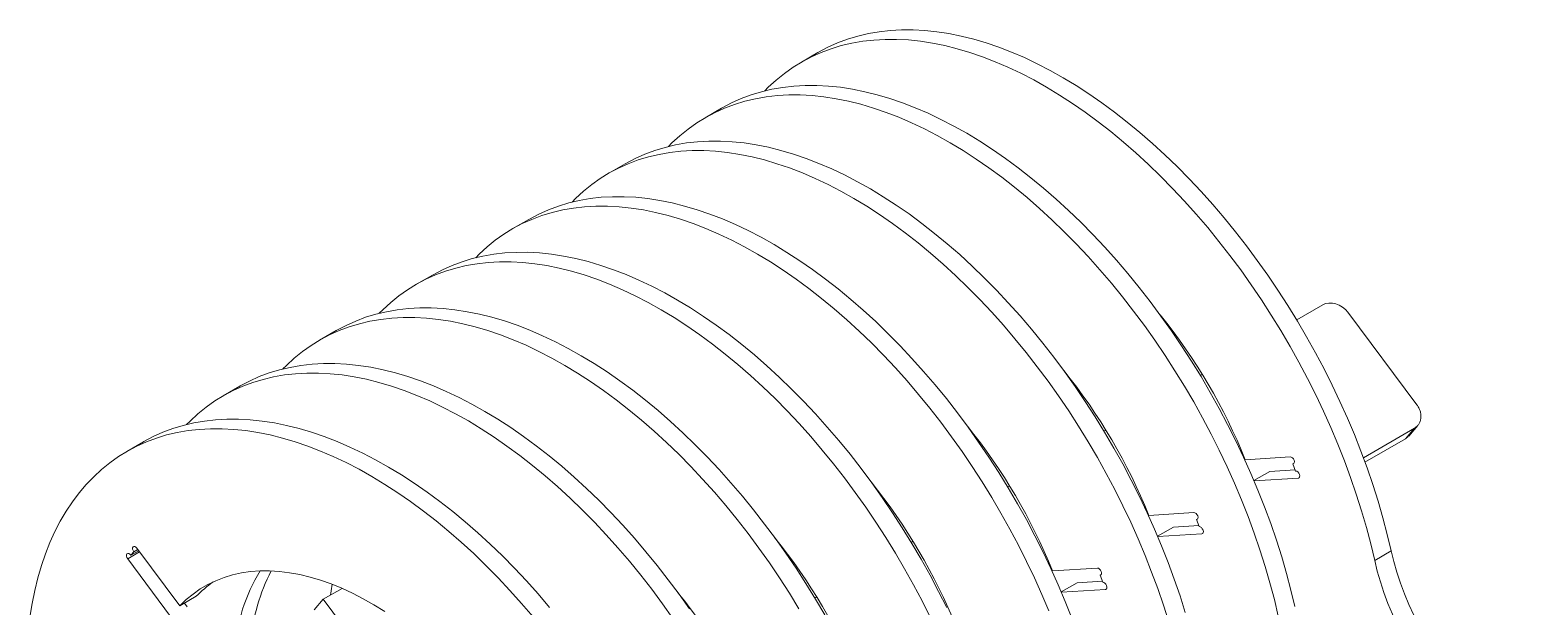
# Model space of a CAD drawing. Header units: millimetres. Extents: x -1732 to 6309, y -3588 to 3891.
# Drawn here: x 4692 to 5458, y 385 to 681 of the extents above; entities that cross this region are included whole.
import ezdxf

# ---------------------------------------------------------------- set-up
doc = ezdxf.new("R2010")
doc.units = ezdxf.units.MM

msp = doc.modelspace()

# ---------------------------------------------------------------- linework, layer by layer
at = {"color": 7, "linetype": 'Continuous', "lineweight": 15}
for p, q in [((5096.83, 669.3), (5088.34, 664.4)), ((5047.33, 640.73), (5038.85, 635.83)), ((4997.83, 612.15), (4989.35, 607.26)), ((4948.34, 583.58), (4939.85, 578.68)), ((4898.84, 555), (4890.35, 550.11)), ((5356.08, 539.68), (5342.7, 531.96)), ((5404.4, 488.36), (5369.04, 535.85)), ((4849.34, 526.43), (4840.86, 521.53)), ((5294.18, 503.95), (5293.2, 503.38)), ((4799.84, 497.86), (4791.36, 492.96)), ((5244.68, 475.37), (5243.7, 474.81)), ((5376.92, 461.18), (5403.23, 476.37)), ((5398.54, 470.91), (5403.23, 476.37)), ((5400.23, 472.31), (5404.92, 477.77)), ((4750.35, 469.28), (4741.86, 464.38)), ((5377.76, 458.91), (5398.54, 470.91)), ((5339.41, 461.62), (5316.28, 460.13)), ((5320.76, 449.39), (5328.89, 454.08)), ((5328.89, 454.08), (5341.93, 454.92)), ((5340.79, 457.97), (5341.34, 458.28)), ((5342.16, 454.32), (5340.79, 457.97)), ((5195.18, 446.8), (5194.21, 446.24)), ((5320.83, 449.21), (5343.54, 450.67)), ((5289.92, 433.04), (5266.79, 431.55)), ((5291.29, 429.39), (5291.84, 429.71)), ((5292.66, 425.75), (5291.29, 429.39)), ((5271.26, 420.81), (5279.39, 425.51)), ((5271.34, 420.63), (5294.04, 422.1)), ((5279.39, 425.51), (5292.44, 426.35)), ((4747.49, 414.03), (4745.45, 412.85)), ((4769.07, 385.06), (4747.01, 414.67)), ((5145.69, 418.23), (5144.71, 417.66)), ((4742.32, 409.21), (4764.38, 379.6)), ((4743.89, 411.03), (4747.97, 413.39)), ((4745.45, 412.85), (4743.89, 411.03)), ((5382.74, 408.42), (5391.23, 413.32)), ((5240.42, 404.47), (5217.29, 402.98)), ((5241.79, 400.82), (5242.34, 401.14)), ((5243.17, 397.17), (5241.79, 400.82)), ((4852.39, 394.02), (4842.79, 388.48)), ((5221.76, 392.24), (5229.89, 396.93)), ((5221.84, 392.06), (5244.54, 393.52)), ((5229.89, 396.93), (5242.94, 397.77)), ((4769.07, 385.06), (4777.55, 389.96)), ((4771.43, 386.42), (4772.86, 384.5)), ((4842.79, 388.48), (4838.1, 383.01)), ((4867.94, 354.7), (4842.79, 388.48)), ((5096.19, 389.65), (5095.21, 389.09))]:
    msp.add_line(p, q, dxfattribs=at)
at = {"color": 8, "linetype": 'Continuous', "lineweight": 15}
for p, q in [((5344.08, 450.99), (5343.54, 450.67)), ((5294.59, 422.41), (5294.04, 422.1)), ((4748.45, 412.75), (4742.32, 409.21)), ((5245.09, 393.84), (5244.54, 393.52))]:
    msp.add_line(p, q, dxfattribs=at)
at = {"color": 7, "linetype": 'Continuous', "lineweight": 15, "flags": 128}
for points in [[(5382.74, 408.42), (5380.73, 416.88), (5378.48, 425.38), (5376, 433.92), (5373.28, 442.48), (5370.35, 451.04), (5367.19, 459.6), (5363.82, 468.14), (5360.23, 476.65), (5356.44, 485.13), (5352.44, 493.55), (5348.25, 501.9), (5343.87, 510.19), (5339.31, 518.38), (5334.57, 526.47), (5329.66, 534.45), (5324.58, 542.32), (5319.35, 550.04), (5313.97, 557.63), (5308.44, 565.06), (5302.79, 572.32), (5297, 579.41), (5291.1, 586.32), (5285.09, 593.03), (5278.98, 599.53), (5272.78, 605.82), (5266.49, 611.89), (5260.13, 617.73), (5253.7, 623.33), (5247.21, 628.68), (5240.68, 633.78), (5234.11, 638.62), (5227.51, 643.19), (5220.89, 647.48), (5214.26, 651.49), (5207.62, 655.22), (5201, 658.65), (5194.39, 661.79), (5187.81, 664.62), (5181.27, 667.15), (5174.77, 669.37), (5168.32, 671.28), (5161.94, 672.88), (5155.63, 674.16), (5149.41, 675.12), (5143.27, 675.76), (5137.23, 676.07), (5131.3, 676.07), (5125.48, 675.75), (5119.79, 675.11), (5114.22, 674.14), (5108.8, 672.86), (5103.53, 671.26), (5098.41, 669.35), (5093.45, 667.12), (5088.66, 664.59), (5084.05, 661.75), (5079.62, 658.61), (5075.37, 655.17), (5071.32, 651.44), (5069.53, 649.63)], [(5391.23, 413.32), (5389.21, 421.78), (5386.96, 430.28), (5384.48, 438.82), (5381.77, 447.37), (5378.83, 455.94), (5375.68, 464.5), (5372.3, 473.04), (5368.72, 481.55), (5364.92, 490.03), (5360.93, 498.45), (5356.74, 506.8), (5352.36, 515.08), (5347.79, 523.28), (5343.05, 531.37), (5338.14, 539.35), (5333.07, 547.21), (5327.83, 554.94), (5322.45, 562.53), (5316.93, 569.96), (5311.27, 577.22), (5305.49, 584.31), (5299.59, 591.22), (5293.58, 597.93), (5287.47, 604.43), (5281.26, 610.72), (5274.97, 616.79), (5268.61, 622.63), (5262.18, 628.23), (5255.7, 633.58), (5249.17, 638.68), (5242.59, 643.52), (5235.99, 648.08), (5229.37, 652.38), (5222.74, 656.39), (5216.11, 660.11), (5209.49, 663.55), (5202.88, 666.68), (5196.3, 669.52), (5189.75, 672.05), (5183.25, 674.27), (5176.81, 676.18), (5170.43, 677.78), (5164.12, 679.05), (5157.89, 680.01), (5151.75, 680.65), (5145.71, 680.97), (5139.78, 680.97), (5133.96, 680.65), (5128.27, 680), (5122.71, 679.04), (5117.29, 677.76), (5112.01, 676.16), (5106.89, 674.24), (5101.94, 672.02), (5097.15, 669.48), (5096.83, 669.3)], [(5341.73, 384.74), (5339.72, 393.2), (5337.47, 401.71), (5334.98, 410.24), (5332.27, 418.8), (5329.34, 427.36), (5326.18, 435.92), (5322.8, 444.46), (5319.22, 452.98), (5315.43, 461.45), (5311.43, 469.87), (5307.24, 478.23), (5302.86, 486.51), (5298.3, 494.7), (5293.56, 502.8), (5288.64, 510.78), (5283.57, 518.64), (5278.34, 526.37), (5272.95, 533.95), (5267.43, 541.38), (5261.77, 548.65), (5255.99, 555.74), (5250.09, 562.64), (5244.08, 569.35), (5237.97, 575.86), (5231.76, 582.15), (5225.48, 588.22), (5219.11, 594.06), (5212.69, 599.66), (5206.2, 605.01), (5199.67, 610.11), (5193.1, 614.94), (5186.5, 619.51), (5179.88, 623.8), (5173.24, 627.82), (5166.61, 631.54), (5159.99, 634.97), (5153.38, 638.11), (5146.8, 640.95), (5140.26, 643.48), (5133.76, 645.7), (5127.31, 647.61), (5120.93, 649.2), (5114.62, 650.48), (5108.39, 651.44), (5102.26, 652.08), (5096.22, 652.4), (5090.28, 652.4), (5084.47, 652.07), (5078.77, 651.43), (5073.21, 650.47), (5067.79, 649.18), (5062.52, 647.58), (5057.4, 645.67), (5052.44, 643.44), (5047.65, 640.91), (5047.33, 640.73)], [(5333.24, 379.84), (5331.23, 388.31), (5328.98, 396.81), (5326.5, 405.35), (5323.79, 413.9), (5320.85, 422.46), (5317.69, 431.02), (5314.32, 439.57), (5310.73, 448.08), (5306.94, 456.55), (5302.95, 464.97), (5298.76, 473.33), (5294.38, 481.61), (5289.81, 489.8), (5285.07, 497.9), (5280.16, 505.88), (5275.08, 513.74), (5269.85, 521.47), (5264.47, 529.05), (5258.95, 536.48), (5253.29, 543.75), (5247.51, 550.84), (5241.6, 557.74), (5235.59, 564.45), (5229.48, 570.96), (5223.28, 577.25), (5216.99, 583.32), (5210.63, 589.16), (5204.2, 594.76), (5197.72, 600.11), (5191.18, 605.21), (5184.61, 610.04), (5178.01, 614.61), (5171.39, 618.91), (5164.76, 622.92), (5158.13, 626.64), (5151.5, 630.08), (5144.9, 633.21), (5138.32, 636.05), (5131.77, 638.58), (5125.27, 640.8), (5118.83, 642.71), (5112.45, 644.3), (5106.14, 645.58), (5099.91, 646.54), (5093.77, 647.18), (5087.73, 647.5), (5081.8, 647.5), (5075.98, 647.18), (5070.29, 646.53), (5064.73, 645.57), (5059.31, 644.28), (5054.03, 642.68), (5048.91, 640.77), (5043.95, 638.55), (5039.16, 636.01), (5034.55, 633.17), (5030.12, 630.03), (5025.87, 626.59), (5021.82, 622.87), (5020.03, 621.06)], [(5285.49, 381.67), (5282.77, 390.23), (5279.84, 398.79), (5276.68, 407.35), (5273.31, 415.89), (5269.72, 424.4), (5265.93, 432.88), (5261.93, 441.3), (5257.74, 449.65), (5253.36, 457.94), (5248.8, 466.13), (5244.06, 474.22), (5239.15, 482.2), (5234.07, 490.07), (5228.84, 497.79), (5223.46, 505.38), (5217.93, 512.81), (5212.28, 520.07), (5206.49, 527.16), (5200.59, 534.07), (5194.58, 540.78), (5188.47, 547.28), (5182.27, 553.57), (5175.98, 559.64), (5169.62, 565.48), (5163.19, 571.08), (5156.7, 576.43), (5150.17, 581.53), (5143.6, 586.37), (5137, 590.94), (5130.38, 595.23), (5123.75, 599.24), (5117.11, 602.97), (5110.49, 606.4), (5103.88, 609.54), (5097.3, 612.37), (5090.76, 614.9), (5084.26, 617.12), (5077.81, 619.03), (5071.43, 620.63), (5065.12, 621.91), (5058.9, 622.87), (5052.76, 623.51), (5046.72, 623.82), (5040.79, 623.82), (5034.97, 623.5), (5029.28, 622.86), (5023.72, 621.89), (5018.29, 620.61), (5013.02, 619.01), (5007.9, 617.1), (5002.94, 614.87), (4998.15, 612.34), (4997.83, 612.15)], [(5277, 376.77), (5274.29, 385.33), (5271.35, 393.89), (5268.2, 402.45), (5264.82, 410.99), (5261.24, 419.51), (5257.44, 427.98), (5253.45, 436.4), (5249.26, 444.76), (5244.88, 453.04), (5240.31, 461.23), (5235.57, 469.32), (5230.66, 477.31), (5225.59, 485.17), (5220.35, 492.9), (5214.97, 500.48), (5209.45, 507.91), (5203.79, 515.17), (5198.01, 522.26), (5192.11, 529.17), (5186.1, 535.88), (5179.99, 542.38), (5173.78, 548.68), (5167.49, 554.75), (5161.13, 560.58), (5154.7, 566.18), (5148.22, 571.54), (5141.69, 576.63), (5135.11, 581.47), (5128.51, 586.04), (5121.89, 590.33), (5115.26, 594.34), (5108.63, 598.07), (5102.01, 601.5), (5095.4, 604.64), (5088.82, 607.47), (5082.27, 610), (5075.77, 612.22), (5069.33, 614.13), (5062.95, 615.73), (5056.64, 617.01), (5050.41, 617.97), (5044.27, 618.61), (5038.23, 618.93), (5032.3, 618.92), (5026.48, 618.6), (5020.79, 617.96), (5015.23, 616.99), (5009.81, 615.71), (5004.53, 614.11), (4999.41, 612.2), (4994.46, 609.97), (4989.67, 607.44), (4985.05, 604.6), (4980.62, 601.46), (4976.38, 598.02), (4972.33, 594.29), (4970.54, 592.48)], [(5215.32, 382.42), (5211.74, 390.93), (5207.95, 399.4), (5203.95, 407.83), (5199.76, 416.18), (5195.38, 424.46), (5190.82, 432.66), (5186.08, 440.75), (5181.16, 448.73), (5176.09, 456.59), (5170.86, 464.32), (5165.47, 471.91), (5159.95, 479.34), (5154.29, 486.6), (5148.51, 493.69), (5142.61, 500.59), (5136.6, 507.3), (5130.49, 513.81), (5124.28, 520.1), (5118, 526.17), (5111.63, 532.01), (5105.21, 537.61), (5098.72, 542.96), (5092.19, 548.06), (5085.62, 552.9), (5079.02, 557.46), (5072.4, 561.76), (5065.76, 565.77), (5059.13, 569.49), (5052.51, 572.93), (5045.9, 576.06), (5039.32, 578.9), (5032.78, 581.43), (5026.28, 583.65), (5019.83, 585.56), (5013.45, 587.15), (5007.14, 588.43), (5000.91, 589.39), (4994.77, 590.03), (4988.74, 590.35), (4982.8, 590.35), (4976.99, 590.03), (4971.29, 589.38), (4965.73, 588.42), (4960.31, 587.14), (4955.04, 585.54), (4949.92, 583.62), (4944.96, 581.4), (4940.17, 578.86), (4935.55, 576.02), (4931.12, 572.88), (4926.88, 569.45), (4922.83, 565.72), (4921.04, 563.91)], [(5227.18, 378.77), (5223.81, 387.32), (5220.22, 395.83), (5216.43, 404.3), (5212.44, 412.72), (5208.25, 421.08), (5203.87, 429.36), (5199.3, 437.55), (5194.56, 445.65), (5189.65, 453.63), (5184.57, 461.49), (5179.34, 469.22), (5173.96, 476.8), (5168.44, 484.23), (5162.78, 491.5), (5157, 498.59), (5151.09, 505.49), (5145.08, 512.2), (5138.97, 518.71), (5132.77, 525), (5126.48, 531.07), (5120.12, 536.91), (5113.69, 542.51), (5107.21, 547.86), (5100.67, 552.96), (5094.1, 557.79), (5087.5, 562.36), (5080.88, 566.65), (5074.25, 570.67), (5067.62, 574.39), (5060.99, 577.82), (5054.39, 580.96), (5047.81, 583.8), (5041.26, 586.33), (5034.76, 588.55), (5028.32, 590.46), (5021.94, 592.05), (5015.63, 593.33), (5009.4, 594.29), (5003.26, 594.93), (4997.22, 595.25), (4991.29, 595.25), (4985.47, 594.93), (4979.78, 594.28), (4974.22, 593.32), (4968.8, 592.03), (4963.52, 590.43), (4958.4, 588.52), (4953.44, 586.3), (4948.65, 583.76), (4948.34, 583.58)], [(5154.45, 379.25), (5150.26, 387.61), (5145.88, 395.89), (5141.32, 404.08), (5136.58, 412.17), (5131.67, 420.16), (5126.59, 428.02), (5121.36, 435.75), (5115.98, 443.33), (5110.45, 450.76), (5104.8, 458.03), (5099.01, 465.12), (5093.11, 472.02), (5087.1, 478.73), (5080.99, 485.24), (5074.79, 491.53), (5068.5, 497.6), (5062.14, 503.44), (5055.71, 509.04), (5049.22, 514.39), (5042.69, 519.49), (5036.12, 524.32), (5029.52, 528.89), (5022.9, 533.18), (5016.27, 537.19), (5009.63, 540.92), (5003.01, 544.35), (4996.4, 547.49), (4989.82, 550.32), (4983.28, 552.85), (4976.78, 555.08), (4970.33, 556.99), (4963.95, 558.58), (4957.64, 559.86), (4951.42, 560.82), (4945.28, 561.46), (4939.24, 561.78), (4933.31, 561.78), (4927.49, 561.45), (4921.8, 560.81), (4916.23, 559.84), (4910.81, 558.56), (4905.54, 556.96), (4900.42, 555.05), (4895.46, 552.82), (4890.67, 550.29), (4886.06, 547.45), (4881.63, 544.31), (4877.38, 540.87), (4873.33, 537.14), (4871.54, 535.34)], [(5162.94, 384.15), (5158.75, 392.51), (5154.37, 400.79), (5149.8, 408.98), (5145.06, 417.07), (5140.15, 425.06), (5135.08, 432.92), (5129.84, 440.65), (5124.46, 448.23), (5118.94, 455.66), (5113.28, 462.92), (5107.5, 470.01), (5101.6, 476.92), (5095.59, 483.63), (5089.48, 490.13), (5083.27, 496.43), (5076.98, 502.5), (5070.62, 508.33), (5064.19, 513.93), (5057.71, 519.29), (5051.18, 524.38), (5044.6, 529.22), (5038, 533.79), (5031.38, 538.08), (5024.75, 542.09), (5018.12, 545.82), (5011.5, 549.25), (5004.89, 552.39), (4998.31, 555.22), (4991.76, 557.75), (4985.26, 559.97), (4978.82, 561.88), (4972.44, 563.48), (4966.13, 564.76), (4959.9, 565.72), (4953.76, 566.36), (4947.72, 566.68), (4941.79, 566.67), (4935.97, 566.35), (4930.28, 565.71), (4924.72, 564.74), (4919.3, 563.46), (4914.02, 561.86), (4908.9, 559.95), (4903.95, 557.72), (4899.16, 555.19), (4898.84, 555)], [(5100.31, 380.41), (5095.57, 388.5), (5090.65, 396.48), (5085.58, 404.34), (5080.35, 412.07), (5074.96, 419.66), (5069.44, 427.09), (5063.78, 434.35), (5058, 441.44), (5052.1, 448.34), (5046.09, 455.05), (5039.98, 461.56), (5033.77, 467.85), (5027.49, 473.92), (5021.12, 479.76), (5014.7, 485.36), (5008.21, 490.71), (5001.68, 495.81), (4995.11, 500.65), (4988.51, 505.21), (4981.89, 509.51), (4975.25, 513.52), (4968.62, 517.24), (4962, 520.68), (4955.39, 523.81), (4948.81, 526.65), (4942.27, 529.18), (4935.77, 531.4), (4929.32, 533.31), (4922.94, 534.9), (4916.63, 536.18), (4910.4, 537.14), (4904.27, 537.78), (4898.23, 538.1), (4892.29, 538.1), (4886.48, 537.78), (4880.78, 537.13), (4875.22, 536.17), (4869.8, 534.89), (4864.53, 533.29), (4859.41, 531.37), (4854.45, 529.15), (4849.66, 526.61), (4849.34, 526.43)], [(5369.04, 535.85), (5367.75, 537.31), (5366.25, 538.57), (5364.57, 539.56), (5362.8, 540.25), (5361, 540.62), (5359.23, 540.64), (5357.57, 540.33), (5356.08, 539.68)], [(5087.08, 383.6), (5082.17, 391.58), (5077.09, 399.44), (5071.86, 407.17), (5066.48, 414.76), (5060.96, 422.19), (5055.3, 429.45), (5049.52, 436.54), (5043.61, 443.45), (5037.6, 450.16), (5031.49, 456.66), (5025.29, 462.95), (5019, 469.02), (5012.64, 474.86), (5006.21, 480.46), (4999.73, 485.81), (4993.19, 490.91), (4986.62, 495.75), (4980.02, 500.32), (4973.4, 504.61), (4966.77, 508.62), (4960.14, 512.34), (4953.51, 515.78), (4946.91, 518.91), (4940.33, 521.75), (4933.78, 524.28), (4927.28, 526.5), (4920.84, 528.41), (4914.46, 530.01), (4908.15, 531.28), (4901.92, 532.24), (4895.78, 532.88), (4889.74, 533.2), (4883.81, 533.2), (4877.99, 532.88), (4872.3, 532.23), (4866.74, 531.27), (4861.32, 529.99), (4856.04, 528.39), (4850.92, 526.47), (4845.96, 524.25), (4841.17, 521.71), (4836.56, 518.87), (4832.13, 515.73), (4827.88, 512.3), (4823.83, 508.57), (4822.04, 506.76)], [(5030.85, 383.5), (5025.47, 391.08), (5019.94, 398.51), (5014.29, 405.78), (5008.5, 412.87), (5002.6, 419.77), (4996.59, 426.48), (4990.48, 432.99), (4984.28, 439.28), (4977.99, 445.35), (4971.63, 451.19), (4965.2, 456.78), (4958.71, 462.14), (4952.18, 467.24), (4945.61, 472.07), (4939.01, 476.64), (4932.39, 480.93), (4925.76, 484.94), (4919.13, 488.67), (4912.5, 492.1), (4905.89, 495.24), (4899.31, 498.07), (4892.77, 500.6), (4886.27, 502.83), (4879.82, 504.74), (4873.44, 506.33), (4867.13, 507.61), (4860.91, 508.57), (4854.77, 509.21), (4848.73, 509.53), (4842.8, 509.53), (4836.98, 509.2), (4831.29, 508.56), (4825.73, 507.59), (4820.3, 506.31), (4815.03, 504.71), (4809.91, 502.8), (4804.95, 500.57), (4800.16, 498.04), (4799.84, 497.86)], [(5022.36, 378.6), (5016.98, 386.18), (5011.46, 393.61), (5005.8, 400.88), (5000.02, 407.97), (4994.12, 414.87), (4988.11, 421.58), (4982, 428.09), (4975.79, 434.38), (4969.5, 440.45), (4963.14, 446.29), (4956.71, 451.89), (4950.23, 457.24), (4943.7, 462.34), (4937.12, 467.17), (4930.52, 471.74), (4923.9, 476.03), (4917.27, 480.05), (4910.64, 483.77), (4904.02, 487.2), (4897.41, 490.34), (4890.83, 493.18), (4884.28, 495.71), (4877.78, 497.93), (4871.34, 499.84), (4864.96, 501.43), (4858.65, 502.71), (4852.42, 503.67), (4846.28, 504.31), (4840.24, 504.63), (4834.31, 504.63), (4828.49, 504.3), (4822.8, 503.66), (4817.24, 502.7), (4811.82, 501.41), (4806.54, 499.81), (4801.42, 497.9), (4796.47, 495.67), (4791.68, 493.14), (4787.06, 490.3), (4782.63, 487.16), (4778.39, 483.72), (4774.34, 479.99), (4772.55, 478.19)], [(4950.52, 379.39), (4944.62, 386.3), (4938.61, 393.01), (4932.5, 399.51), (4926.29, 405.8), (4920.01, 411.87), (4913.64, 417.71), (4907.22, 423.31), (4900.73, 428.66), (4894.2, 433.76), (4887.63, 438.6), (4881.03, 443.17), (4874.41, 447.46), (4867.77, 451.47), (4861.14, 455.2), (4854.52, 458.63), (4847.91, 461.77), (4841.33, 464.6), (4834.79, 467.13), (4828.29, 469.35), (4821.84, 471.26), (4815.46, 472.86), (4809.15, 474.14), (4802.92, 475.1), (4796.79, 475.74), (4790.75, 476.06), (4784.81, 476.05), (4779, 475.73), (4773.3, 475.09), (4767.74, 474.12), (4762.32, 472.84), (4757.05, 471.24), (4751.93, 469.33), (4746.97, 467.1), (4742.18, 464.57), (4737.56, 461.73), (4733.13, 458.59), (4728.89, 455.15), (4724.84, 451.42), (4720.99, 447.4), (4717.35, 443.11), (4713.91, 438.54), (4710.69, 433.7), (4707.7, 428.6), (4704.92, 423.24), (4702.38, 417.64), (4700.06, 411.8), (4697.98, 405.72), (4696.14, 399.43), (4694.54, 392.92), (4693.18, 386.21), (4692.06, 379.3)], [(4959.01, 384.29), (4953.1, 391.2), (4947.09, 397.91), (4940.98, 404.41), (4934.78, 410.7), (4928.49, 416.77), (4922.13, 422.61), (4915.7, 428.21), (4909.22, 433.56), (4902.68, 438.66), (4896.11, 443.5), (4889.51, 448.07), (4882.89, 452.36), (4876.26, 456.37), (4869.63, 460.09), (4863, 463.53), (4856.4, 466.66), (4849.82, 469.5), (4843.27, 472.03), (4836.77, 474.25), (4830.33, 476.16), (4823.95, 477.76), (4817.64, 479.03), (4811.41, 479.99), (4805.27, 480.63), (4799.23, 480.95), (4793.3, 480.95), (4787.48, 480.63), (4781.79, 479.98), (4776.23, 479.02), (4770.81, 477.74), (4765.53, 476.14), (4760.41, 474.22), (4755.45, 472), (4750.66, 469.46), (4750.35, 469.28)], [(5340.79, 457.97), (5341.21, 458.14), (5341.46, 458.56), (5341.51, 459.17), (5341.34, 459.87), (5340.98, 460.56), (5340.49, 461.14), (5339.94, 461.51), (5339.41, 461.62)], [(5343.54, 450.67), (5343.96, 450.84), (5344.21, 451.26), (5344.25, 451.87), (5344.08, 452.57), (5343.73, 453.27), (5343.24, 453.84), (5342.69, 454.21), (5342.16, 454.32)], [(5291.29, 429.39), (5291.71, 429.56), (5291.96, 429.98), (5292.01, 430.59), (5291.84, 431.3), (5291.48, 431.99), (5290.99, 432.56), (5290.44, 432.93), (5289.92, 433.04)], [(5294.04, 422.1), (5294.46, 422.27), (5294.71, 422.69), (5294.76, 423.3), (5294.59, 424), (5294.23, 424.69), (5293.74, 425.27), (5293.19, 425.64), (5292.66, 425.75)], [(4747.01, 414.67), (4746.5, 415.21), (4745.95, 415.53), (4745.44, 415.57), (4745.05, 415.35), (4744.84, 414.88), (4744.84, 414.24), (4745.06, 413.53), (4745.45, 412.85)], [(4743.89, 411.03), (4743.38, 411.57), (4742.82, 411.89), (4742.31, 411.93), (4741.93, 411.71), (4741.72, 411.24), (4741.72, 410.6), (4741.93, 409.89), (4742.32, 409.21)], [(5450, 311.27), (5445.71, 313.93), (5441.45, 316.88), (5437.21, 320.11), (5433.03, 323.6), (5428.9, 327.35), (5424.86, 331.34), (5420.91, 335.55), (5417.07, 339.98), (5413.36, 344.59), (5409.78, 349.39), (5406.35, 354.34), (5403.08, 359.44), (5399.99, 364.65), (5397.08, 369.97), (5394.37, 375.38), (5391.87, 380.84), (5389.58, 386.35), (5387.52, 391.89), (5385.69, 397.42), (5384.09, 402.94), (5382.74, 408.42)], [(5458.49, 316.17), (5454.2, 318.83), (5449.93, 321.78), (5445.7, 325), (5441.51, 328.5), (5437.39, 332.25), (5433.35, 336.24), (5429.4, 340.45), (5425.56, 344.87), (5421.84, 349.49), (5418.26, 354.29), (5414.84, 359.24), (5411.57, 364.34), (5408.48, 369.55), (5405.57, 374.87), (5402.86, 380.27), (5400.35, 385.74), (5398.07, 391.25), (5396, 396.78), (5394.17, 402.32), (5392.58, 407.84), (5391.23, 413.32)], [(4769.07, 385.06), (4772.39, 388.25), (4775.91, 391.14), (4779.62, 393.74), (4783.51, 396.02), (4787.59, 397.99), (4791.83, 399.64), (4796.22, 400.97), (4800.77, 401.98), (4805.46, 402.66), (4810.28, 403.01), (4815.22, 403.03), (4820.27, 402.73), (4825.41, 402.1), (4830.64, 401.14), (4835.96, 399.86), (4841.33, 398.25), (4846.76, 396.33), (4852.23, 394.09), (4857.74, 391.55), (4863.26, 388.7), (4868.79, 385.55), (4874.31, 382.11)], [(5241.79, 400.82), (5242.21, 400.99), (5242.47, 401.41), (5242.51, 402.02), (5242.34, 402.72), (5241.98, 403.41), (5241.49, 403.99), (5240.94, 404.36), (5240.42, 404.47)], [(4846.51, 390.63), (4846.77, 392.79), (4847.25, 396.14)], [(5244.54, 393.52), (5244.96, 393.69), (5245.21, 394.11), (5245.26, 394.72), (5245.09, 395.43), (5244.73, 396.12), (5244.24, 396.69), (5243.69, 397.06), (5243.17, 397.17)]]:
    msp.add_lwpolyline(points, dxfattribs=at)
at = {"color": 7, "linetype": 'Continuous', "lineweight": 15}
for centre, radius, start, end in [((5046.79, 351.72), 290.48, 21.91208, 38.99358), ((4997.29, 323.15), 290.48, 21.91208, 38.99358), ((4947.79, 294.58), 290.48, 21.91208, 38.99358), ((4898.3, 266), 290.48, 21.91208, 38.99358), ((4848.8, 237.43), 290.48, 21.91208, 38.99358), ((4893.47, 353.42), 96.84, 149.19986, 174.88712), ((4906.46, 357.25), 101.42, 153.18054, 174.51158), ((4819.81, 349.36), 58.6, 124.99037, 136.14743), ((4799.3, 208.85), 290.48, 21.91208, 38.99358)]:
    msp.add_arc(centre, radius, start, end, dxfattribs=at)
for points, knots in [([(5403.23, 476.37), (5403.64, 476.64), (5404.49, 477.21), (5405.48, 478.41), (5406.2, 479.87), (5406.56, 481.55), (5406.54, 483.35), (5406.14, 485.14), (5405.43, 486.84), (5404.74, 487.86), (5404.4, 488.36)], [0, 0, 0, 0, 0.116518, 0.240015, 0.368646, 0.500006, 0.631364, 0.759993, 0.883486, 1, 1, 1, 1]), ([(5398.54, 470.91), (5398.96, 471.17), (5399.59, 471.57), (5400.05, 472.14), (5400.2, 472.34)], [0, 0, 0, 0, 0.667681, 1, 1, 1, 1])]:
    msp.add_open_spline(points, degree=3, knots=knots, dxfattribs=at)

doc.saveas('drawing.dxf')
